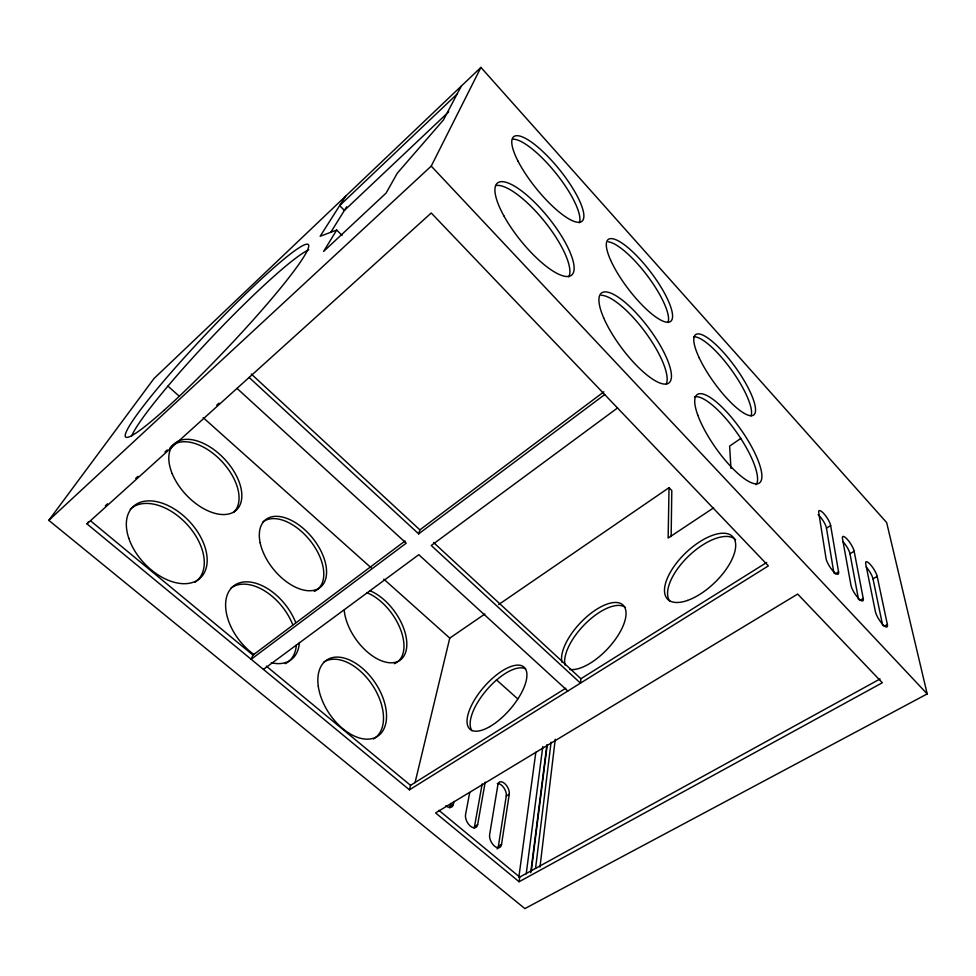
<?xml version="1.0" encoding="UTF-8"?>
<svg xmlns="http://www.w3.org/2000/svg" width="976" height="976" viewBox="0 0 976 976"><rect width="100%" height="100%" fill="white"/><g stroke="black" fill="none" stroke-linecap="round" stroke-linejoin="round"><path stroke-width="1.46" d="M671.146 536.58L671.805 490.55L669.036 487.671L498.626 604.583M669.036 487.671L668.133 538.057L713.59 507.874M766.697 562.469L580.903 678.735L580.464 683.139L431.258 545.486L617.515 407.98M539.972 867.127L555.259 739.222M535.556 868.42L551.086 742.175M530.712 872.678L546.865 745.115M531.225 871.531L547.255 744.603M526.21 873.923L542.802 746.53M519.098 881.743L882.328 682.749L797.673 594.067L435.589 812.935L519.098 881.743L519.72 877.095L880.096 678.93M518.829 877.363L535.836 752.264M501.518 844.496L509.277 794.22A8.467 4.575 60.7 0 0 504.568 783.411A8.467 4.575 60.7 0 0 497.943 784.533L489.635 834.602A8.906 4.953 62.3 0 0 494.527 846.143A8.906 4.953 62.3 0 0 501.518 844.496L498.382 846.29A8.894 4.965 62.3 0 1 497.077 848.925M498.382 846.29L506.263 796.013A8.455 4.587 60.7 0 0 503.665 787.51A8.455 4.587 60.7 0 0 497.296 783.533M474.007 827.977A8.93 5.087 61.6 0 0 474.519 826.465L477.654 824.622L485.206 782.093M474.519 826.465L482.181 783.923M469.7 792.646L465.552 814.545A8.943 5.075 61.5 0 0 470.395 826.123A8.943 5.075 61.5 0 0 477.654 824.622M449.668 807.762A8.967 5.197 60.8 0 0 450.217 806.261L453.34 804.383L453.925 801.467M450.217 806.261L450.814 803.358M415.044 782.618L449.765 638.109L484.84 614.038M88.291 521.965L86.962 523.88L409.456 789.828L410.554 785.351L565.751 688.226M249.112 377.444L418.655 533.86L419.875 529.87L603.888 391.815M405.052 540.985L252.967 655.091L251.149 659.276L406.223 543.181L237.009 388.375M48.8 520.342L431.233 166.115L480.924 67.405L886.659 522.575L927.2 693.924L524.881 908.595L48.8 520.342L154.013 378.517L480.924 67.405M461.331 86.047L443.433 119.975L397.281 173.216L386.093 193.089L323.593 251.442L336.72 230.055L342.027 235.375M330.803 232.288L346.626 206.814M345.699 196.091L320.152 236.265L336.72 230.055M457.11 94.05L339.66 205.594L344.406 210.413L448.74 111.813M105.359 505.824L107.604 503.787M135.725 478.374L137.97 476.349M164.956 451.949L167.213 449.912M216.696 405.199L218.941 403.161M86.962 523.88L431.233 213L768.38 565.885L409.456 789.828M418.655 533.86L604.705 394.572M263.422 669.402L418.802 554.685L567.825 691.032M740.918 438.358L729.633 446.093L730.951 468.456M833.907 573.095L826.477 528.138L830.649 525.539A10.089 2.647 56.2 0 0 823.781 513.571A10.089 2.647 56.2 0 0 818.718 512.485L826.025 558.431A10.687 2.94 56.8 0 0 833.309 571.302A10.687 2.94 56.8 0 0 838.567 571.924L830.649 525.539M858.551 599.581L849.986 553.758L854.146 551.22A10.028 2.586 56.5 0 0 847.266 539.289A10.028 2.586 56.5 0 0 842.459 538.447L850.962 585.271A10.614 2.855 57.1 0 0 858.27 598.117A10.614 2.855 57.1 0 0 863.235 598.483L854.146 551.22M835.261 573.925L838.567 571.924M506.263 796.013L509.277 794.22M882.67 625.518L873.008 578.853L877.168 576.377A9.967 2.525 56.8 0 0 870.275 564.47A9.967 2.525 56.8 0 0 865.724 563.86L875.374 611.537A10.553 2.782 57.5 0 0 882.682 624.347A10.553 2.782 57.5 0 0 887.367 624.457L877.168 576.377M859.929 600.423L863.235 598.483M884.073 626.348L887.367 624.457M438.907 810.336L519.72 877.095M90.792 521.025L252.967 655.091M266.35 666.157L410.554 785.351M167.945 386.118L179.316 396.28M203.179 417.618L371.356 567.995M383.849 579.183L449.765 638.109M496.418 679.833L517.817 698.962M251.235 373.967L419.875 529.87M433.527 542.485L580.903 678.735M431.233 166.115L927.2 693.924M130.223 509.24A48.922 30.866 46.5 0 1 188.112 525.576A48.922 30.866 46.5 0 1 194.822 582.404M131.467 436.406A132.431 13.176 -46.5 0 1 213.463 335.488A132.431 13.176 -46.5 0 1 308.733 249.832M693.899 336.805A49.471 13.274 54.2 0 1 731.402 369.831A49.471 13.274 54.2 0 1 750.995 415.947M669.878 601.314A45.067 20.874 -43.7 0 1 689.52 555.246A45.067 20.874 -43.7 0 1 735.623 539.74M561.932 662.216A42.602 18.812 -46.7 0 1 599.447 607.621A42.602 18.812 -46.7 0 1 621.993 628.349A42.602 18.812 -46.7 0 1 569.801 669.451M608.231 241.78A51.411 14.176 52.7 0 1 648.247 276.964A51.411 14.176 52.7 0 1 667.974 322.544M512.681 139.202A54.217 15.128 51.1 0 1 556.466 173.948A54.217 15.128 51.1 0 1 579.28 222.833M495.686 185.586A59.024 18.19 51.1 0 1 544.742 221.723A59.024 18.19 51.1 0 1 568.776 276.842M601.24 295.289A56.083 16.995 53.2 0 1 645.429 332.389A56.083 16.995 53.2 0 1 666.376 383.763M694.448 396.878A53.961 15.738 54.9 0 1 736.892 432.722A53.961 15.738 54.9 0 1 756.144 484.743M369.904 590.712A42.371 23.814 54.4 0 1 406.48 639.207A42.371 23.814 54.4 0 1 379.237 659.837A42.371 23.814 54.4 0 1 344.223 610.159M299.351 642.598A46.775 29.109 51.7 0 1 271.255 662.753M253.919 654.493A46.775 29.109 51.7 0 1 233.752 585.844A46.775 29.109 51.7 0 1 295.74 622.603M866.151 566.971A9.943 2.55 56.9 0 1 873.008 578.853M843.142 541.851A10.004 2.623 56.6 0 1 849.986 553.758M818.144 514.706A10.077 2.684 56.2 0 1 826.477 528.138M367.11 592.774A42.31 23.888 54.4 0 1 398.903 625.567A42.31 23.888 54.4 0 1 398.623 660.984M397.671 661.801A42.31 23.888 54.4 0 1 394.402 663.68M262.788 522.05A43.42 25.071 50.7 0 1 311.722 542.668A43.42 25.071 50.7 0 1 314.26 591.432M169.934 447.996A45.335 26.315 46.7 0 1 220.564 460.099A45.335 26.315 46.7 0 1 233.386 512.559M230.983 588.064A46.689 29.182 51.7 0 1 292.788 624.823M296.362 644.807A46.689 29.182 51.7 0 1 285.285 663.668M323.825 662.106A45.762 27.718 56.1 0 1 372.881 685.872A45.762 27.718 56.1 0 1 373.479 738.93M565.055 665.095A42.541 18.922 -46.7 0 1 586.771 622.346A42.541 18.922 -46.7 0 1 625.494 607.511M472.006 730.743A41.114 17.287 -49.1 0 1 486.975 689.593A41.114 17.287 -49.1 0 1 525.625 668.877M453.34 804.383A8.991 5.185 60.7 0 1 445.837 805.737M128.795 538.276A48.995 30.793 46.6 0 0 197.786 579.976A48.995 30.793 46.6 0 0 173.716 508.606A48.995 30.793 46.6 0 0 128.795 538.276M699.17 357.753A49.556 13.127 54.2 0 0 752.484 415.556A49.556 13.127 54.2 0 0 722.301 351.128A49.556 13.127 54.2 0 0 699.17 357.753M687.421 600.472A45.128 20.764 -43.8 0 0 735.245 541.448A45.128 20.764 -43.8 0 0 677.576 561.712A45.128 20.764 -43.8 0 0 687.421 600.472M489.842 726.595A41.163 17.178 -49 0 0 525.722 669.341A41.163 17.178 -49 0 0 475.361 698.511A41.163 17.178 -49 0 0 489.842 726.595M260.165 542.802A43.481 25.01 50.8 0 0 315.87 589.76A43.481 25.01 50.8 0 0 302.841 528.053A43.481 25.01 50.8 0 0 260.165 542.802M172.154 473.567A45.408 26.254 46.7 0 0 235.143 511.082A45.408 26.254 46.7 0 0 208.644 446.142A45.408 26.254 46.7 0 0 172.154 473.567M318.286 686.238A45.823 27.645 56.1 0 0 373.881 738.1A45.823 27.645 56.1 0 0 364.39 670.048A45.823 27.645 56.1 0 0 318.286 686.238M518.097 161.26A54.327 14.957 51.1 0 0 580.317 222.101A54.327 14.957 51.1 0 0 545.035 153.659A54.327 14.957 51.1 0 0 518.097 161.26M610.586 260.067A51.496 14.03 52.7 0 0 667.938 322.263A51.496 14.03 52.7 0 0 639.683 258.896A51.496 14.03 52.7 0 0 610.586 260.067M697.779 415.117A54.07 15.579 54.9 0 0 755.729 483.864A54.07 15.579 54.9 0 0 731.402 417.264A54.07 15.579 54.9 0 0 697.779 415.117M603.619 317.712A56.193 16.812 53.2 0 0 666.462 384.007A56.193 16.812 53.2 0 0 635.547 312.32A56.193 16.812 53.2 0 0 603.619 317.712M503.823 215.769A59.133 18.007 51.2 0 0 571.582 275.159A59.133 18.007 51.2 0 0 528.175 196.298A59.133 18.007 51.2 0 0 503.823 215.769M164.175 410.188A132.663 12.529 -46.5 0 0 308.392 247.819A132.663 12.529 -46.5 0 0 178.462 364.158A132.663 12.529 -46.5 0 0 164.175 410.188"/></g></svg>
